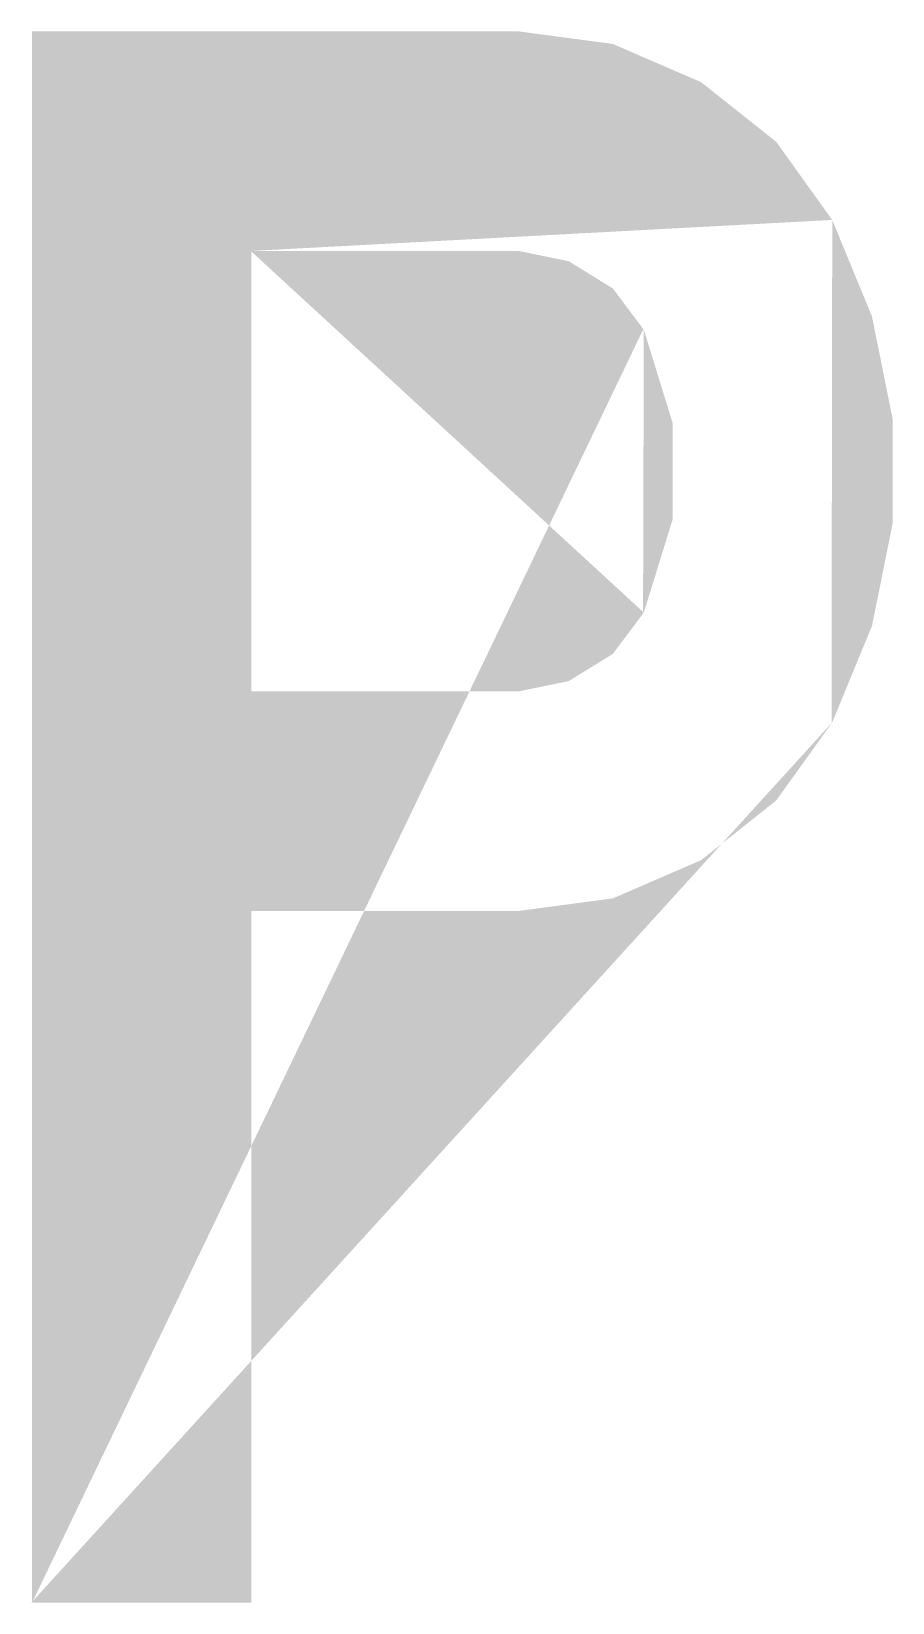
# Model space of a CAD drawing. Extents: x 96 to 963, y -1324 to 251.
# Drawn here: x 303.5 to 333.7, y 67.2 to 122.2 of the extents above; entities that cross this region are included whole.
import ezdxf

# ---------------------------------------------------------------- set-up
doc = ezdxf.new("R2010")
doc.units = 0
doc.header["$LTSCALE"] = 12
doc.header["$MEASUREMENT"] = 0
doc.layers.add('GREEN', color=84, linetype='CONTINUOUS')

msp = doc.modelspace()

# ---------------------------------------------------------------- hatches: boundary and pattern name
at = {"layer": 'GREEN'}
h = msp.add_hatch(color=256, dxfattribs=at)
h.paths.add_polyline_path([(320.571, 114.481), (320.545, 114.481)], flags=16)
edge = h.paths.add_edge_path(flags=17)
edge.add_line((311.215, 99.068), (311.215, 114.481))
edge.add_line((311.215, 114.481), (320.571, 114.481))
edge.add_line((322.324, 114.121), (320.571, 114.481))
edge.add_line((322.324, 114.121), (323.87, 113.167))
edge.add_line((323.87, 113.167), (324.953, 111.723))
edge.add_line((324.953, 111.723), (325.958, 108.476))
edge.add_line((325.958, 108.476), (325.958, 105.073))
edge.add_line((325.958, 105.073), (324.953, 101.826))
edge.add_line((324.953, 101.826), (323.87, 100.382))
edge.add_line((323.87, 100.382), (322.324, 99.428))
edge.add_line((322.324, 99.428), (320.571, 99.068))
edge.add_line((320.571, 99.068), (311.215, 99.068))
h.paths.add_polyline_path([(320.545, 122.163), (320.571, 122.163)], flags=16)
edge = h.paths.add_edge_path()
edge.add_line((311.215, 67.183), (303.533, 67.183))
edge.add_line((303.533, 67.183), (303.533, 122.163))
edge.add_line((303.533, 122.163), (320.571, 122.163))
edge.add_line((323.87, 121.724), (320.571, 122.163))
edge.add_line((323.87, 121.724), (326.964, 120.384))
edge.add_line((326.964, 120.384), (329.593, 118.296))
edge.add_line((329.593, 118.296), (331.552, 115.564))
edge.add_line((331.552, 115.564), (332.944, 112.187))
edge.add_line((332.944, 112.187), (333.665, 108.605))
edge.add_line((333.665, 108.605), (333.665, 104.944))
edge.add_line((333.665, 104.944), (332.944, 101.362))
edge.add_line((332.944, 101.362), (331.552, 97.985))
edge.add_line((331.552, 97.985), (329.593, 95.253))
edge.add_line((329.593, 95.253), (326.964, 93.165))
edge.add_line((326.964, 93.165), (323.87, 91.825))
edge.add_line((323.87, 91.825), (320.571, 91.386))
edge.add_line((320.571, 91.386), (311.215, 91.386))
edge.add_line((311.215, 91.386), (311.215, 67.183))
edge = h.paths.add_edge_path()
edge.add_line((311.215, 114.481), (311.189, 114.481))
edge.add_line((324.953, 101.826), (324.927, 101.826))
edge.add_line((324.953, 111.723), (324.927, 111.723))
edge.add_line((303.533, 67.183), (303.508, 67.183))
edge.add_line((331.552, 97.985), (331.526, 97.985))
edge.add_line((331.552, 115.564), (331.526, 115.564))
h = msp.add_hatch(color=256, dxfattribs=at)
h.paths.add_polyline_path([(320.571, 114.481), (320.545, 114.481)], flags=16)
edge = h.paths.add_edge_path(flags=17)
edge.add_line((311.215, 99.068), (311.215, 114.481))
edge.add_line((311.215, 114.481), (320.571, 114.481))
edge.add_line((322.324, 114.121), (320.571, 114.481))
edge.add_line((322.324, 114.121), (323.87, 113.167))
edge.add_line((323.87, 113.167), (324.953, 111.723))
edge.add_line((324.953, 111.723), (325.958, 108.476))
edge.add_line((325.958, 108.476), (325.958, 105.073))
edge.add_line((325.958, 105.073), (324.953, 101.826))
edge.add_line((324.953, 101.826), (323.87, 100.382))
edge.add_line((323.87, 100.382), (322.324, 99.428))
edge.add_line((322.324, 99.428), (320.571, 99.068))
edge.add_line((320.571, 99.068), (311.215, 99.068))
h.paths.add_polyline_path([(320.545, 122.163), (320.571, 122.163)], flags=16)
edge = h.paths.add_edge_path()
edge.add_line((311.215, 67.183), (303.533, 67.183))
edge.add_line((303.533, 67.183), (303.533, 122.163))
edge.add_line((303.533, 122.163), (320.571, 122.163))
edge.add_line((323.87, 121.724), (320.571, 122.163))
edge.add_line((323.87, 121.724), (326.964, 120.384))
edge.add_line((326.964, 120.384), (329.593, 118.296))
edge.add_line((329.593, 118.296), (331.552, 115.564))
edge.add_line((331.552, 115.564), (332.944, 112.187))
edge.add_line((332.944, 112.187), (333.665, 108.605))
edge.add_line((333.665, 108.605), (333.665, 104.944))
edge.add_line((333.665, 104.944), (332.944, 101.362))
edge.add_line((332.944, 101.362), (331.552, 97.985))
edge.add_line((331.552, 97.985), (329.593, 95.253))
edge.add_line((329.593, 95.253), (326.964, 93.165))
edge.add_line((326.964, 93.165), (323.87, 91.825))
edge.add_line((323.87, 91.825), (320.571, 91.386))
edge.add_line((320.571, 91.386), (311.215, 91.386))
edge.add_line((311.215, 91.386), (311.215, 67.183))
edge = h.paths.add_edge_path()
edge.add_line((311.215, 114.481), (311.189, 114.481))
edge.add_line((324.953, 101.826), (324.927, 101.826))
edge.add_line((324.953, 111.723), (324.927, 111.723))
edge.add_line((303.533, 67.183), (303.508, 67.183))
edge.add_line((331.552, 97.985), (331.526, 97.985))
edge.add_line((331.552, 115.564), (331.526, 115.564))

doc.saveas('drawing.dxf')
